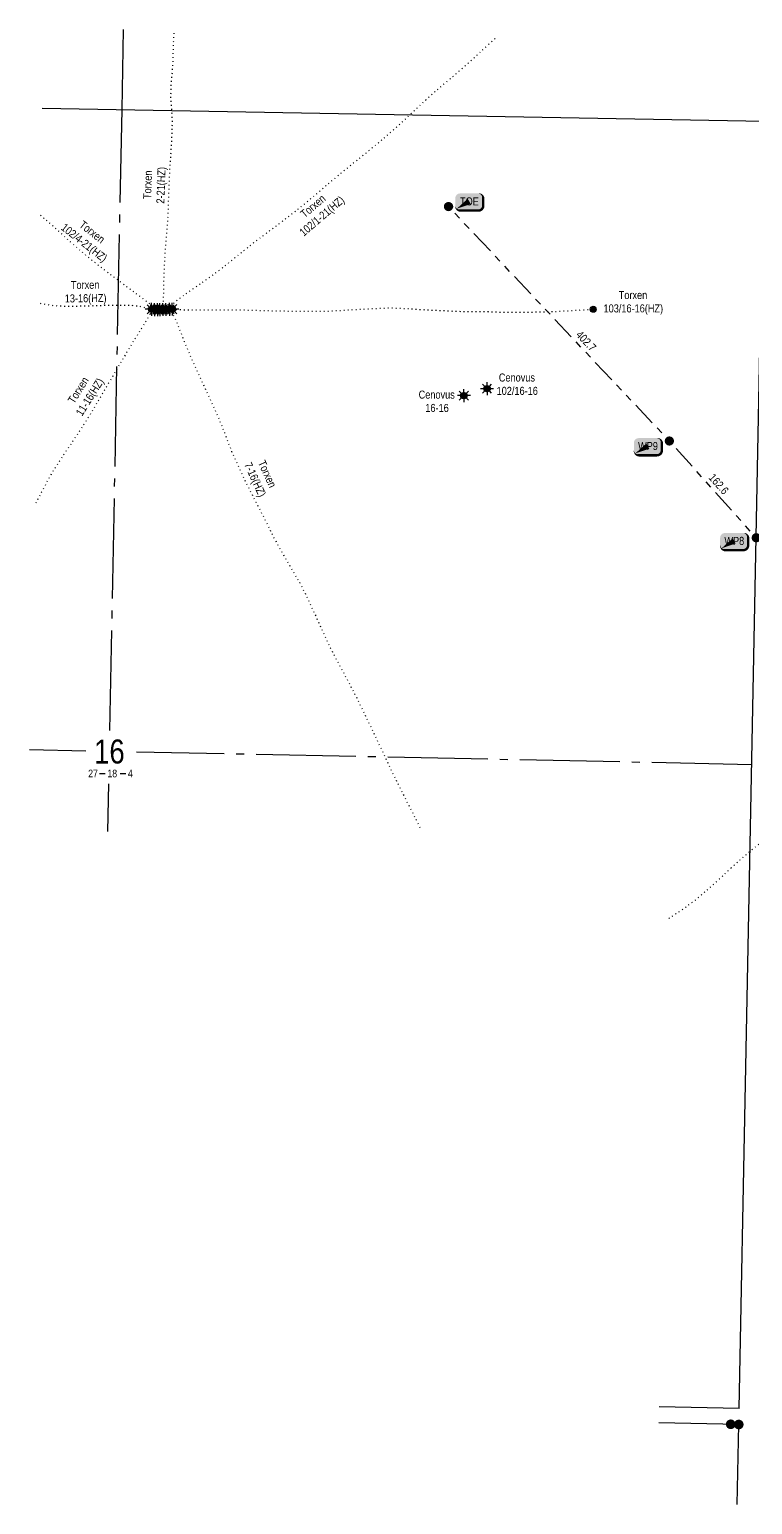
# Model space of a CAD drawing. Extents: x 396534 to 402867, y 5681657 to 5687495.
# Drawn here: x 396898 to 397802, y 5684071 to 5685914 of the extents above; entities that cross this region are included whole.
import ezdxf
from ezdxf.enums import TextEntityAlignment as Align

# ---------------------------------------------------------------- set-up
doc = ezdxf.new("R2010")
doc.units = 0
doc.header["$LTSCALE"] = 5
for name, pattern in [('foc-DOT', [1, 0.2, -0.8]), ('foc-DRILLPATH', [14.75, 6, -1.75, 1.75, -1.75, 1.75, -1.75]), ('foc-QUARTERLINE', [33, 25, -3, 2, -3])]:
    doc.linetypes.add(name, pattern=pattern)
for name, color, linetype in [('10', 1, 'Continuous'), ('9', 3, 'Continuous'), ('ABADATA-DRILL', 8, 'foc-DOT'), ('ABADATA-DRILL-T', 8, 'Continuous'), ('AS-OWNER', 7, 'Continuous'), ('L-BD', 7, 'Continuous'), ('L-MON', 1, 'Continuous'), ('L-QSEC', 8, 'foc-QUARTERLINE'), ('L-SEC', 7, 'Continuous'), ('L-SECLBL', 7, 'Continuous'), ('P-PDRILLPATH', 12, 'foc-DRILLPATH')]:
    doc.layers.add(name, color=color, linetype=linetype)
doc.styles.add('80', font='ARIALN.TTF', dxfattribs={"height": 10})
doc.styles.add('80L', font='ARIALN.TTF', dxfattribs={"height": 10})
doc.styles.add('SIMPLEX', font='ARIALN.TTF')

# ---------------------------------------------------------------- blocks, each defined once
blk = doc.blocks.new('fdia')
at = {"color": 255, "const_width": 1}
blk.add_lwpolyline([(-0.5, 0, 1), (0.5, 0, 1)], format="xyb", close=True, dxfattribs=at)
blk = doc.blocks.new('Fdiaa')
blk.add_blockref('fdia', (0, 0))
blk = doc.blocks.new('fdib')
at = {"color": 1, "const_width": 1.6}
blk.add_lwpolyline([(-0.4, 0, 1), (0.4, 0, 1)], format="xyb", close=True, dxfattribs=at)
at = {"color": 1}
blk.add_circle((0, 0), 0.8, dxfattribs=at)
blk = doc.blocks.new('Fdibb')
blk.add_blockref('fdib', (0, 0))
blk = doc.blocks.new('fdicc')
for name in ['Fdibb', 'Fdiaa']:
    blk.add_blockref(name, (0, 0))
blk = doc.blocks.new('FDI')
blk.add_blockref('fdicc', (0, 0))
blk = doc.blocks.new('GAS')
h = blk.add_hatch(color=255)
h.dxf.hatch_style = 1
edge = h.paths.add_edge_path()
edge.add_arc((0, 0), 0.9, 0, 360)
for p, q in [((-0.81, 0), (-1.62, 0)), ((-0.57, 0.57), (-1.14, 1.14)), ((0, 0.81), (0, 1.62)), ((0.57, 0.57), (1.14, 1.14)), ((1.62, 0), (0.81, 0)), ((-0.57, -0.57), (-1.14, -1.14)), ((0, -0.81), (0, -1.62)), ((1.14, -1.14), (0.57, -0.57))]:
    blk.add_line(p, q)
blk.add_circle((0, 0), 0.8)
blk = doc.blocks.new('plbh')
at = {"layer": 'L-MON'}
h = blk.add_hatch(color=255, dxfattribs=at)
h.dxf.hatch_style = 1
edge = h.paths.add_edge_path()
edge.add_arc((0, 0), 1.16, 0, 360)
h = blk.add_hatch(color=256, dxfattribs=at)
h.dxf.hatch_style = 1
h.paths.add_polyline_path([(-0.96, 0, 1), (0.96, 0, 1)])
h.paths.add_polyline_path([(0.91, 0, -1), (-0.91, 0, -1)], flags=16)
h.paths.add_polyline_path([(0.45, 0, -1), (-0.45, 0, -1)], flags=0)
h = blk.add_hatch(color=256, dxfattribs=at)
h.dxf.hatch_style = 1
h.paths.add_polyline_path([(-0.45, 0, 1), (0.45, 0, 1)])
h.paths.add_polyline_path([(0.4, 0, -1), (-0.4, 0, -1)], flags=16)
at = {"layer": 'L-MON', "color": 240}
for radius in [0.96, 0.91, 0.45, 0.4]:
    blk.add_circle((0, 0), radius, dxfattribs=at)
blk = doc.blocks.new('*U510')
h = blk.add_hatch(color=59)
edge = h.paths.add_edge_path()
edge.add_line((-11.5, -11.5), (11.5, -11.5))
edge.add_arc((11.5, -5.5), 6, 270, 360)
edge.add_line((17.5, -5.5), (17.5, 4))
edge.add_arc((11.5, 4), 6, 0, 90)
edge.add_line((11.5, 10), (-11.5, 10))
edge.add_arc((-11.5, 4), 6, 90, 180)
edge.add_line((-17.5, 4), (-17.5, -5.5))
edge.add_arc((-11.5, -5.5), 6, 180, 270)
at = {"color": 1, "flags": 128}
blk.add_lwpolyline([(-15.6, -9.1, 0, 7.5, 0), (0, 0, 0, 0, 0)], format="xyseb", dxfattribs=at)
blk.add_lwpolyline([(-11.5, -11.5, 3, 3, 0), (11.5, -11.5, 3, 3, 0.414214), (17.5, -5.5, 3, 3, 0), (17.5, 4, 3, 0, 0.414214), (11.5, 10, 0, 0, 0), (-11.5, 10, 0, 0, 0.414214), (-17.5, 4, 0, 0, 0), (-17.5, -5.5, 0, 3, 0.414214)], format="xyseb", close=True, dxfattribs=at)
at = {"color": 1, "style": '80'}
blk.add_attdef('ENTER_TEXT_001', (-36.3, -5), '', height=10, dxfattribs=at)
blk = doc.blocks.new('BH-Existing')
at = {"layer": 'ABADATA-DRILL-T'}
h = blk.add_hatch(color=256, dxfattribs=at)
h.dxf.hatch_style = 1
edge = h.paths.add_edge_path()
edge.add_arc((0, 0), 0.5, 0, 360)
blk.add_circle((0, 0), 0.5, dxfattribs=at)
blk = doc.blocks.new('L-SECLBL')
at = {"layer": '9', "color": 7}
for p, q in [((-5.1, -27.8), (-12.3, -27.8)), ((20.7, -27.8), (13.5, -27.8))]:
    blk.add_line(p, q, dxfattribs=at)
at = {"layer": '10', "color": 2, "style": 'SIMPLEX'}
blk.add_attdef('SEC', text='', height=30, dxfattribs=at).set_placement((0, 0), align=Align.MIDDLE)
at = {"layer": '10', "color": 5, "style": '80L'}
blk.add_attdef('TWP', text='', height=9.5, dxfattribs=at).set_placement((-14.4, -27.4), align=Align.MIDDLE_RIGHT)
blk.add_attdef('RGE', text='', height=9.5, dxfattribs=at).set_placement((3.6, -27.4), align=Align.MIDDLE_CENTER)
blk.add_attdef('MER', text='', height=9.5, dxfattribs=at).set_placement((23.2, -27.4), align=Align.MIDDLE_LEFT)

msp = doc.modelspace()

# ---------------------------------------------------------------- linework, layer by layer
at = {"flags": 128}
for points in [[(397785.56, 5684191.015), (397819.199, 5685898.626)], [(396914.057, 5685815.653), (397817.246, 5685799.466)], [(397783.195, 5684070.959), (397785.164, 5684170.899)]]:
    msp.add_lwpolyline(points, dxfattribs=at)
at = {"layer": 'ABADATA-DRILL', "flags": 128}
for points in [[(397065.309, 5685560.826), (397065.5, 5685559.892), (397065.636, 5685561.2), (397065.933, 5685566.495), (397066.04, 5685575.775), (397066.067, 5685589.077), (397066.644, 5685606.299), (397067.499, 5685625.955), (397068.812, 5685646.963), (397070.231, 5685662.298), (397071.617, 5685680.974), (397072.282, 5685699.574), (397072.942, 5685717.975), (397073.721, 5685736.283), (397074.961, 5685755.181), (397076.088, 5685773.412), (397076.696, 5685786.233), (397077.01, 5685798.859), (397076.322, 5685811.866), (397075.122, 5685829.753), (397075.581, 5685847.098), (397076.902, 5685859.554), (397077.941, 5685875.406), (397078.18, 5685890.794), (397078.89, 5685906.153), (397079.387, 5685912.398)], [(397068.305, 5685560.766), (397068.237, 5685560.867), (397069.796, 5685562.756), (397074.86, 5685568.406), (397084.247, 5685576.578), (397098.141, 5685586.601), (397120.223, 5685601.89), (397140.028, 5685616.334), (397160.281, 5685632.68), (397180.572, 5685648.915), (397206.098, 5685667.875), (397226.493, 5685683.308), (397246.928, 5685699.74), (397266.436, 5685716.381), (397285.148, 5685732.178), (397303.601, 5685747.069), (397321.811, 5685761.776), (397340.31, 5685776.957), (397358.851, 5685793.217), (397376.842, 5685809.999), (397394.119, 5685826.064), (397411.297, 5685841.202), (397428.424, 5685855.8), (397444.537, 5685869.679), (397461.899, 5685885.513), (397476.939, 5685899.293), (397482.606, 5685904.274)], [(397059.315, 5685560.947), (397059.481, 5685561.264), (397057.994, 5685562.884), (397053.252, 5685567.31), (397044.696, 5685574.074), (397031.627, 5685583.679), (397013.596, 5685597.244), (396991.848, 5685613.465), (396969.328, 5685631.102), (396947.861, 5685649.858), (396927.835, 5685668.114), (396911.428, 5685682.211)], [(397054.418, 5685563.604), (397054.418, 5685563.604), (397053.927, 5685564.554), (397053.404, 5685564.385), (397051.603, 5685563.891), (397050.466, 5685562.043), (397049.255, 5685559.017), (397044.298, 5685549.785), (397035.312, 5685535.653), (397023.71, 5685516.803), (397010.792, 5685495.138), (396997.742, 5685472.946), (396988.509, 5685456.989), (396976.137, 5685436.114), (396963.23, 5685415.529), (396953.167, 5685400.589), (396939.612, 5685380.587), (396930.155, 5685365.915), (396921.621, 5685351.383), (396913.802, 5685336.618), (396906.114, 5685321.879), (396904.262, 5685318.426)], [(397050.585, 5685563.681), (397051.107, 5685563.251), (397051.215, 5685563.179), (397049.985, 5685563.683), (397046.155, 5685565.211), (397039.602, 5685567.123), (397029.571, 5685568.665), (397016.349, 5685569.181), (397000.062, 5685569.019), (396981.828, 5685568.486), (396963.414, 5685567.966), (396945.635, 5685567.734), (396928.288, 5685568.543), (396910.096, 5685571.61), (396909.251, 5685571.703)], [(397073.096, 5685563.228), (397072.733, 5685564.106), (397073.571, 5685562.979), (397076.996, 5685558.699), (397081.303, 5685551.081), (397085.46, 5685539.965), (397091.723, 5685524.126), (397100.049, 5685504.454), (397111.708, 5685478.444), (397123.532, 5685452.681), (397134.951, 5685427.676), (397143.266, 5685406.945), (397150.985, 5685386.425), (397161.838, 5685362.612), (397171.033, 5685343.423), (397181.21, 5685323.765), (397191.773, 5685303.408), (397203.938, 5685278.718), (397214.048, 5685260.211), (397225.045, 5685241.586), (397236.191, 5685222.358), (397246.476, 5685202.137), (397256.207, 5685181.187), (397265.52, 5685160.365), (397274.871, 5685140.483), (397281.948, 5685126.808), (397289.176, 5685113.24), (397296.649, 5685099.407), (397304.36, 5685084.969), (397312.422, 5685068.553), (397320.783, 5685051.131), (397331.491, 5685029.041), (397339.056, 5685012.836), (397351.708, 5684985.966), (397359.165, 5684970.813), (397362.925, 5684963.346), (397387.64, 5684914.639)], [(397076.581, 5685563.158), (397077.274, 5685563.804), (397079.317, 5685563.973), (397084.838, 5685563.932), (397093.813, 5685563.611), (397105.964, 5685563.507), (397126.01, 5685563.644), (397149.483, 5685563.562), (397168.154, 5685563.386), (397185.698, 5685562.913), (397208.93, 5685562.285), (397231.456, 5685561.892), (397253.007, 5685561.688), (397272.308, 5685562.05), (397293.136, 5685563.251), (397313.725, 5685564.447), (397330.076, 5685565.339), (397346.882, 5685566.001), (397364.337, 5685565.549), (397387.44, 5685563.984), (397409.682, 5685562.857), (397421.553, 5685562.318), (397437.932, 5685561.608), (397454.193, 5685561.461), (397471.273, 5685561.277), (397488.916, 5685560.752), (397511.446, 5685560.559), (397528.586, 5685560.864), (397545.366, 5685561.216), (397557.809, 5685561.696), (397564.327, 5685562.075), (397603.11, 5685564.275), (397604.582, 5685564.356)], [(397697.655, 5684803.227), (397713.697, 5684813.488), (397730.062, 5684825.563), (397745.85, 5684838.819), (397761.157, 5684852.496), (397775.892, 5684866.573), (397791.345, 5684880.527), (397808.063, 5684894.255), (397825.155, 5684908.675), (397841.924, 5684923.912), (397857.613, 5684939.691), (397858.768, 5684940.928), (397871.598, 5684955.304), (397884.357, 5684970.062), (397896.811, 5684983.615), (397901.078, 5684987.931), (397910.141, 5684996.471), (397925.097, 5685009.124), (397927.242, 5685010.831), (397940.917, 5685021.459), (397956.625, 5685034.167), (397972.314, 5685047.456), (397987.951, 5685060.635), (397989.416, 5685061.876), (398003.102, 5685073.524), (398017.318, 5685085.622), (398026.374, 5685093.352), (398028.339, 5685095.053), (398044.358, 5685108.855), (398053.875, 5685117.066), (398058.058, 5685120.673), (398070.607, 5685131.484), (398079.543, 5685139.197)]]:
    msp.add_lwpolyline(points, dxfattribs=at)
at = {"layer": 'L-QSEC', "flags": 128}
for points in [[(397014, 5685813.862), (397015.969, 5685913.802)], [(396998.713, 5685037.84), (397014, 5685813.862)], [(396968.907, 5685012.344), (396898.26, 5685013.794)], [(397801.421, 5684995.26), (397032.189, 5685011.046)], [(396996.23, 5684911.803), (396997.402, 5684971.297)]]:
    msp.add_lwpolyline(points, dxfattribs=at)
at = {"layer": 'L-SEC', "flags": 128}
for points in [[(397785.56, 5684191.015), (397685.623, 5684193.08)], [(397785.164, 5684170.899), (397685.226, 5684172.964)]]:
    msp.add_lwpolyline(points, dxfattribs=at)
at = {"layer": 'P-PDRILLPATH', "flags": 128}
msp.add_lwpolyline([(399121.684, 5684278.488), (398779.631, 5684310.437), (398613.795, 5684408.845), (398464.178, 5684578.905), (398326.982, 5684719.713), (398220.235, 5684832.898), (398080.368, 5684990.416), (398014.024, 5685073.715), (397826.782, 5685262.39), (397806.989, 5685278.78), (397698.394, 5685399.696), (397422.224, 5685692.574)], dxfattribs=at)

# ---------------------------------------------------------------- block references
at = {"layer": 'ABADATA-DRILL-T'}
for name, p, xscale, yscale, zscale in [('GAS', (397051.01, 5685564.24), 4.999999999999982, 4.999999999999982, 4.999999999999982), ('GAS', (397054.749, 5685563.886), 4.999999999999982, 4.999999999999982, 4.999999999999982), ('GAS', (397058.402, 5685563.904), 4.999999999999982, 4.999999999999982, 4.999999999999982), ('GAS', (397061.406, 5685563.902), 4.999999999999982, 4.999999999999982, 4.999999999999982), ('GAS', (397065.165, 5685563.969), 4.999999999999982, 4.999999999999982, 4.999999999999982), ('GAS', (397068.855, 5685563.961), 4.999999999999982, 4.999999999999982, 4.999999999999982), ('GAS', (397073.39, 5685564.242), 4.999999999999982, 4.999999999999982, 4.999999999999982), ('GAS', (397076.878, 5685564.387), 4.999999999999982, 4.999999999999982, 4.999999999999982), ('BH-Existing', (397603.11, 5685564.275), 7.496940224999975, 7.496940224999975, 7.846797435499975), ('GAS', (397470.419, 5685465.027), 4.999999999999986, 4.999999999999986, 4.999999999999986), ('GAS', (397441.45, 5685456.375), 4.999999999999986, 4.999999999999986, 4.999999999999986)]:
    msp.add_blockref(name, p, dxfattribs=dict(at, xscale=xscale, yscale=yscale, zscale=zscale))
at = {"layer": 'AS-OWNER'}
ref = msp.add_blockref('*U510', (397448.164, 5685699.045), dxfattribs=dict(at, xscale=0.99959203, yscale=0.99959203, zscale=0.99959203))
ref.add_attrib('ENTER_TEXT_001', 'TOE', (397436.556, 5685694.044), dxfattribs={"layer": '0', "color": 1, "height": 9.9959, "style": '80'})
ref = msp.add_blockref('*U510', (397671.47, 5685393.307), dxfattribs=dict(at, xscale=0.99959203, yscale=0.99959203, zscale=0.99959203))
ref.add_attrib('ENTER_TEXT_001', 'WP9', (397659.245, 5685388.373), dxfattribs={"layer": '0', "color": 1, "height": 9.9959, "style": '80'})
ref = msp.add_blockref('*U510', (397779.385, 5685274.808), dxfattribs=dict(at, xscale=0.99959203, yscale=0.99959203, zscale=0.99959203))
ref.add_attrib('ENTER_TEXT_001', 'WP8', (397767.159, 5685269.875), dxfattribs={"layer": '0', "color": 1, "height": 9.9959, "style": '80'})
at = {"layer": 'L-MON'}
for name, p, xscale, yscale, zscale in [('plbh', (397422.224, 5685692.574), 4.997960149999984, 4.997960149999984, 4.997960149999984), ('plbh', (397698.394, 5685399.696), 4.997960149999984, 4.997960149999984, 4.997960149999984), ('plbh', (397806.989, 5685278.78), 4.997960149999985, 4.997960149999985, 4.997960149999985), ('FDI', (397775.074, 5684171.189), 4.999999999999972, 4.999999999999972, 4.999999999999972), ('FDI', (397785.164, 5684170.899), 4.999999999999972, 4.999999999999972, 4.999999999999972)]:
    msp.add_blockref(name, p, dxfattribs=dict(at, xscale=xscale, yscale=yscale, zscale=zscale))
at = {"layer": 'L-SECLBL', "xscale": 0.99959203, "yscale": 0.99959203, "zscale": 0.99959203}
msp.add_blockref('L-SECLBL', (396998.199, 5685011.743), dxfattribs=at).add_auto_attribs({'SEC': '16', 'TWP': '27', 'RGE': '18', 'MER': '4'})

# ---------------------------------------------------------------- texts
at = {"layer": 'ABADATA-DRILL-T', "char_height": 10, "attachment_point": 1, "style": '80L'}
for s, width, insert, rotation in [('\\pi19.65129;Torxen\\P\\pi14.52851;2-21(HZ)', 73.86602, (397039.649, 5685682.565), 87.944611), ('\\pi19.65129;Torxen\\P\\pi3.83274;102/1-21(HZ)', 73.86602, (397220.995, 5685672.635), 40.463998), ('\\pi19.65129;Torxen\\P\\pi3.83274;102/4-21(HZ)', 73.86602, (396950.238, 5685687.877), 321.933011), ('\\pi19.65129;Torxen\\P\\pi11.79658;13-16(HZ)', 73.86602, (396930.303, 5685599.225), 0.748342), ('\\pi19.65129;Torxen\\P\\pi11.79658;11-16(HZ)', 73.86602, (396935.138, 5685434.146), 57.911529), ('\\pi8.28309;Torxen\\P\\pi3.26262;7-16(HZ)', 51.12961, (397189.318, 5685384.361), 294.501623)]:
    msp.add_mtext_dynamic_manual_height_columns(s, width=width, gutter_width=49.98, heights=[0], dxfattribs=dict(at, insert=insert, rotation=rotation))
for s, width, insert in [('\\pi19.65129;Torxen\\P\\pi0.6472;103/16-16(HZ)', 73.86602, (397615.412, 5685587.025)), ('\\pi3.45362;Cenovus\\P\\pi0.65348;102/16-16', 51.12961, (397481.701, 5685483.998)), ('\\pi3.45362;Cenovus\\P\\pi11.80287;16-16', 51.12961, (397381.429, 5685462.642))]:
    msp.add_mtext_dynamic_manual_height_columns(s, width=width, gutter_width=49.98, heights=[0], dxfattribs=dict(at, insert=insert))
at = {"layer": 'L-BD', "style": '80L'}
for s, rotation, p in [('402.7', 313.3182, (397594.328, 5685524.628)), ('162.6', 311.9269, (397760.129, 5685345.917))]:
    msp.add_text(s, height=9.9959, rotation=rotation, dxfattribs=at).set_placement(p, align=Align.MIDDLE)

doc.saveas('drawing.dxf')
